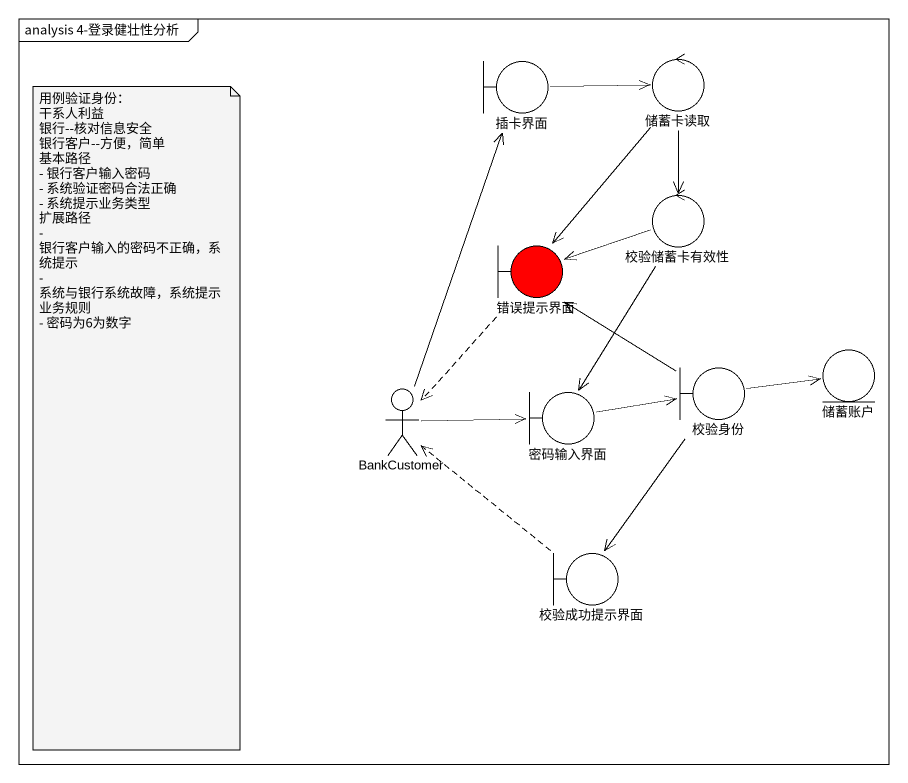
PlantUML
@startuml
mainframe analysis 4-登录健壮性分析
boundary 插卡界面
control 储蓄卡读取
control 校验储蓄卡有效性
boundary 错误提示界面 #FF0000
actor BankCustomer
boundary 密码输入界面
boundary 校验身份
entity 储蓄账户
boundary 校验成功提示界面
插卡界面 -right-> 储蓄卡读取
储蓄卡读取 --> 校验储蓄卡有效性
储蓄卡读取 --> 错误提示界面
校验储蓄卡有效性 -left-> 错误提示界面
校验储蓄卡有效性 --> 密码输入界面
错误提示界面 ..> BankCustomer
BankCustomer -up-> 插卡界面
BankCustomer -right-> 密码输入界面
密码输入界面 -right-> 校验身份
校验身份 -up-> 错误提示界面
校验身份 -right-> 储蓄账户
校验身份 --> 校验成功提示界面
校验成功提示界面 .up.> BankCustomer
note as N1
  用例验证身份：
  干系人利益
  银行--核对信息安全
  银行客户--方便，简单
  基本路径
  - 银行客户输入密码
  - 系统验证密码合法正确
  - 系统提示业务类型
  扩展路径
  - 银行客户输入的密码不正确，系统提示
  - 系统与银行系统故障，系统提示
  业务规则
  - 密码为6为数字
end note
@enduml
